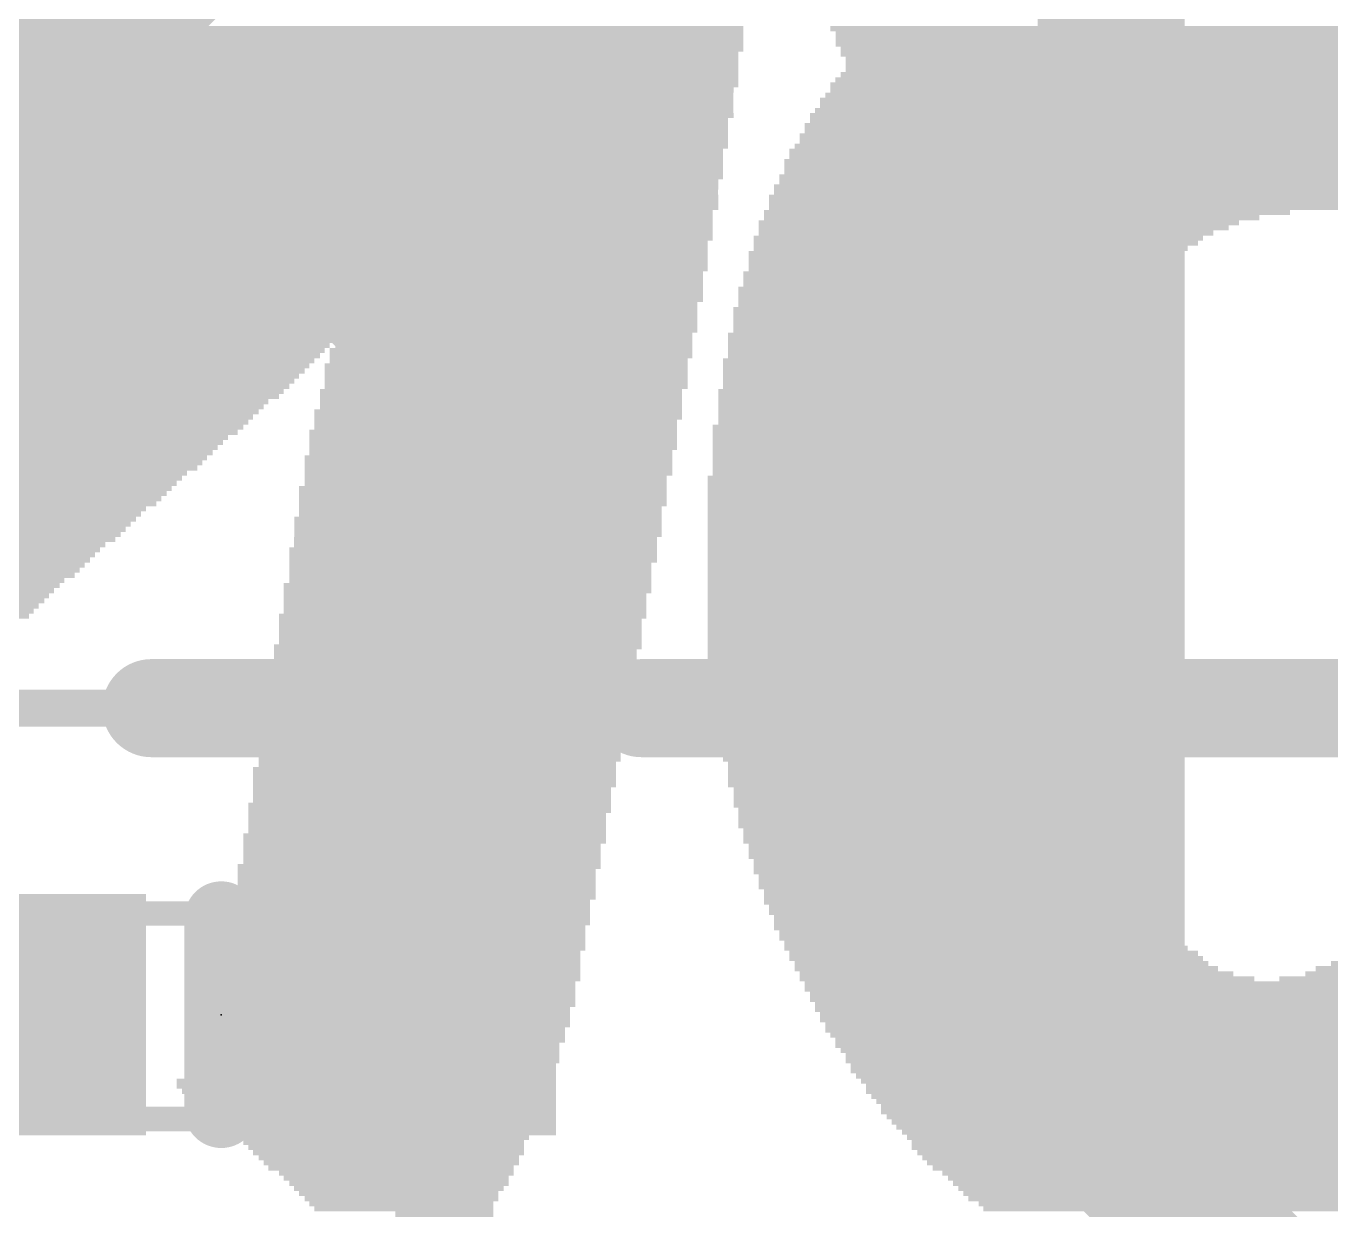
# Model space of a CAD drawing. Extents: x 0 to 53.3, y -0.3 to 28.3.
# Drawn here: x 32.74 to 38.15, y 11.13 to 16.03 of the extents above; entities that cross this region are included whole.
import ezdxf

# ---------------------------------------------------------------- set-up
doc = ezdxf.new("R2010")
doc.units = 0
for name, color, linetype in [('1', 12, 'CONTINUOUS'), ('16', 5, 'CONTINUOUS'), ('200', 132, 'CONTINUOUS'), ('201', 6, 'CONTINUOUS'), ('21', 40, 'CONTINUOUS'), ('23', 4, 'CONTINUOUS'), ('51', 253, 'CONTINUOUS')]:
    doc.layers.add(name, color=color, linetype=linetype)

# ---------------------------------------------------------------- blocks, each defined once
blk = doc.blocks.new('RECT')
blk.add_solid([(-0.5, -0.5), (0.5, -0.5), (-0.5, 0.5), (0.5, 0.5)])

msp = doc.modelspace()

# ---------------------------------------------------------------- linework, layer by layer
at = {"layer": '1'}
for points, const_width in [([(37.2429, 20.208), (37.2429, 11.4401)], 0.6096), ([(28.814, 20.208), (34.4034, 14.6186)], 0.4064), ([(34.4034, 14.6186), (34.4034, 11.938)], 0.4064), ([(34.478, 11.8466), (34.4034, 11.938)], 0.4064), ([(34.478, 10.2329), (34.478, 11.8466)], 0.4064), ([(37.2429, 11.4401), (38.809, 9.874)], 0.6096)]:
    msp.add_lwpolyline(points, dxfattribs=dict(at, const_width=const_width))
for points, const_width in [([(34.505, 14.6186, 1), (34.3018, 14.6186)], 0.2032), ([(34.3316, 14.5468, 1), (34.4752, 14.6904)], 0.2032), ([(34.4821, 12.0022, 1), (34.3247, 11.8738)], 0.2032), ([(34.3018, 11.938, 1), (34.505, 11.938)], 0.2032), ([(34.5796, 11.8466, 1), (34.3764, 11.8466)], 0.2032), ([(34.3993, 11.7824, 1), (34.5567, 11.9108)], 0.2032), ([(37.3507, 11.5479, 1), (37.1351, 11.3323)], 0.3048), ([(37.0905, 11.4401, 1), (37.3953, 11.4401)], 0.3048)]:
    msp.add_lwpolyline(points, format="xyb", dxfattribs=dict(at, const_width=const_width))
at = {"layer": '16', "const_width": 0.6096}
msp.add_lwpolyline([(37.2429, 20.208), (28.5835, 11.5486)], dxfattribs=at)
at = {"layer": '21'}
for points, const_width in [([(33.2636, 13.208), (34.2949, 13.208)], 0.4064), ([(35.2949, 13.208), (36.3262, 13.208)], 0.4064), ([(37.3262, 13.208), (38.3575, 13.208)], 0.4064), ([(33.5534, 11.538), (33.5534, 12.338)], 0.3048)]:
    msp.add_lwpolyline(points, dxfattribs=dict(at, const_width=const_width))
for points, const_width in [([(33.2636, 13.3096, 1), (33.2636, 13.1064)], 0.2032), ([(34.2949, 13.1064, 1), (34.2949, 13.3096)], 0.2032), ([(35.2949, 13.3096, 1), (35.2949, 13.1064)], 0.2032), ([(36.3262, 13.1064, 1), (36.3262, 13.3096)], 0.2032), ([(37.3262, 13.3096, 1), (37.3262, 13.1064)], 0.2032), ([(33.6296, 12.338, 1), (33.4772, 12.338)], 0.1524), ([(33.4772, 11.538, 1), (33.6296, 11.538)], 0.1524)]:
    msp.add_lwpolyline(points, format="xyb", dxfattribs=dict(at, const_width=const_width))
at = {"layer": '23'}
msp.add_point((33.5534, 11.938), dxfattribs=at)
at = {"layer": '51'}
for points, const_width in [([(3.1429, 13.208), (48.3429, 13.208)], 0.1524), ([(33.9094, 12.357), (33.1974, 12.357)], 0.1016), ([(33.9094, 11.506), (33.1974, 11.506)], 0.1016)]:
    msp.add_lwpolyline(points, dxfattribs=dict(at, const_width=const_width))
at = {"layer": '51', "const_width": 0.0508}
for points in [[(33.1974, 12.3824, 1), (33.1974, 12.3316)], [(33.9094, 12.3316, 1), (33.9094, 12.3824)], [(33.1974, 11.5314, 1), (33.1974, 11.4806)], [(33.9094, 11.4806, 1), (33.9094, 11.5314)]]:
    msp.add_lwpolyline(points, format="xyb", dxfattribs=at)

# ---------------------------------------------------------------- block references
at = {"layer": '1', "xscale": 1.075, "rotation": 180}
for p in [(32.7034, 11.938), (34.4034, 11.938)]:
    msp.add_blockref('RECT', p, dxfattribs=at)
at = {"layer": '200'}
for p, xscale, yscale in [((36.2052, 16.0232), 0.254, 0.0211), ((36.228, 16.002), 0.254, 0.0213), ((36.83, 16.002), 0.2337, 0.0213), ((36.8414, 16.0232), 0.2108, 0.0211), ((37.4967, 16.0232), 0.4242, 0.0211), ((37.4967, 16.002), 0.4242, 0.0213), ((36.228, 15.9808), 0.254, 0.0211), ((36.2382, 15.9597), 0.2743, 0.0211), ((36.7995, 15.9597), 0.254, 0.0211), ((36.8198, 15.9808), 0.254, 0.0211), ((37.498, 15.9808), 0.381, 0.0211), ((37.498, 15.9597), 0.381, 0.0211), ((36.2585, 15.9385), 0.2743, 0.0213), ((36.2903, 15.9173), 0.3378, 0.0211), ((36.5227, 15.8962), 0.762, 0.0211), ((36.7563, 15.9173), 0.2946, 0.0211), ((36.7881, 15.9385), 0.2769, 0.0213), ((37.4967, 15.9173), 0.3378, 0.0211), ((37.4967, 15.8962), 0.3378, 0.0211), ((37.5082, 15.9385), 0.3607, 0.0213), ((36.5125, 15.875), 0.7417, 0.0213), ((36.5239, 15.8538), 0.7188, 0.0211), ((37.4967, 15.8538), 0.2972, 0.0211), ((37.5069, 15.875), 0.3175, 0.0213), ((36.5239, 15.8327), 0.6782, 0.0211), ((36.5227, 15.8115), 0.635, 0.0213), ((36.5239, 15.7903), 0.5918, 0.0211), ((37.4967, 15.8327), 0.2972, 0.0211), ((37.498, 15.7903), 0.254, 0.0211), ((37.5082, 15.8115), 0.2743, 0.0213), ((36.5227, 15.7692), 0.5486, 0.0211), ((36.5227, 15.748), 0.508, 0.0213), ((37.498, 15.7692), 0.254, 0.0211), ((37.5082, 15.748), 0.2337, 0.0213), ((36.5239, 15.7268), 0.4242, 0.0211), ((36.5138, 15.7057), 0.3175, 0.0211), ((36.5138, 15.6845), 0.1905, 0.0213), ((37.5082, 15.7268), 0.2337, 0.0211), ((37.5285, 15.7057), 0.2337, 0.0211)]:
    msp.add_blockref('RECT', p, dxfattribs=dict(at, xscale=xscale, yscale=yscale))
at = {"layer": '201', "rotation": 180}
for p, xscale, yscale in [((34.5757, 16.002), 2.2835, 0.0213), ((34.5961, 16.0232), 2.2428, 0.0211), ((38.3426, 16.002), 4.1478, 0.0213), ((38.3426, 16.0232), 4.1072, 0.0211), ((34.5542, 15.9597), 2.3266, 0.0211), ((34.5643, 15.9808), 2.3063, 0.0211), ((38.3527, 15.9597), 4.2545, 0.0211), ((38.3438, 15.9808), 4.191, 0.0211), ((34.5123, 15.8962), 2.3698, 0.0211), ((34.5224, 15.9173), 2.3495, 0.0211), ((34.5427, 15.9385), 2.3495, 0.0213), ((38.3527, 15.8962), 4.3815, 0.0211), ((38.354, 15.9173), 4.3383, 0.0211), ((38.354, 15.9385), 4.2977, 0.0213), ((34.4907, 15.8538), 2.413, 0.0211), ((34.5008, 15.875), 2.3927, 0.0213), ((38.3642, 15.8538), 4.445, 0.0211), ((38.3642, 15.875), 4.4044, 0.0213), ((34.4488, 15.7903), 2.4968, 0.0211), ((34.4589, 15.8115), 2.4765, 0.0213), ((34.4691, 15.8327), 2.4562, 0.0211), ((38.3642, 15.7903), 4.572, 0.0211), ((38.3642, 15.8115), 4.5314, 0.0213), ((38.3642, 15.8327), 4.4856, 0.0211), ((34.417, 15.748), 2.5197, 0.0213), ((34.4272, 15.7692), 2.4994, 0.0211), ((38.3756, 15.748), 4.6355, 0.0213), ((38.3743, 15.7692), 4.5923, 0.0211), ((34.3751, 15.6845), 2.6035, 0.0213), ((34.3954, 15.7057), 2.5629, 0.0211), ((34.4068, 15.7268), 2.54, 0.0211), ((38.3858, 15.6845), 4.7422, 0.0213), ((38.3743, 15.7268), 4.6787, 0.0211), ((38.3845, 15.7057), 4.699, 0.0211), ((34.3421, 15.6422), 2.6238, 0.0211), ((34.3637, 15.6633), 2.6264, 0.0211), ((38.3756, 15.6633), 4.7625, 0.0211), ((38.3858, 15.6422), 4.7828, 0.0211), ((34.3103, 15.5787), 2.6873, 0.0211), ((34.3205, 15.5998), 2.667, 0.0211), ((34.3319, 15.621), 2.6441, 0.0213), ((38.3858, 15.5787), 4.8692, 0.0211), ((38.3959, 15.5998), 4.8489, 0.0211), ((38.3845, 15.621), 4.826, 0.0213), ((34.2583, 15.5152), 2.7508, 0.0211), ((34.2786, 15.5363), 2.7508, 0.0211), ((34.3002, 15.5575), 2.7076, 0.0213), ((38.3845, 15.5152), 4.953, 0.0211), ((38.3858, 15.5363), 4.9098, 0.0211), ((38.3959, 15.5575), 4.8895, 0.0213), ((34.2367, 15.4728), 2.794, 0.0211), ((34.2468, 15.494), 2.7737, 0.0213), ((38.3858, 15.4728), 4.9962, 0.0211), ((38.3959, 15.494), 4.9759, 0.0213), ((34.2049, 15.4093), 2.8575, 0.0211), ((34.2151, 15.4305), 2.8372, 0.0213), ((34.2265, 15.4517), 2.8143, 0.0211), ((38.3959, 15.4093), 5.0571, 0.0211), ((38.3959, 15.4517), 5.0165, 0.0211), ((38.3959, 15.4305), 5.0165, 0.0213), ((34.163, 15.367), 2.9007, 0.0213), ((34.1846, 15.3882), 2.8575, 0.0211), ((38.3959, 15.367), 5.1029, 0.0213), ((38.3959, 15.3882), 5.0571, 0.0211), ((34.1313, 15.3035), 2.9642, 0.0213), ((34.1414, 15.3247), 2.9439, 0.0211), ((34.1528, 15.3458), 2.921, 0.0211), ((38.3959, 15.3035), 5.1435, 0.0213), ((38.3858, 15.3247), 5.1232, 0.0211), ((38.3959, 15.3458), 5.1029, 0.0211), ((34.0982, 15.2612), 2.9845, 0.0211), ((34.1211, 15.2823), 2.9845, 0.0211), ((36.8935, 15.2612), 2.1793, 0.0211), ((38.3959, 15.2823), 5.1435, 0.0211), ((33.3261, 15.1977), 4.5288, 0.0211), ((34.0665, 15.2188), 3.048, 0.0211), ((34.0881, 15.24), 3.0048, 0.0213), ((36.7767, 15.2188), 1.9914, 0.0211), ((36.7551, 15.1977), 1.9482, 0.0211), ((36.83, 15.24), 2.0523, 0.0213), ((33.3261, 15.1765), 4.5288, 0.0213), ((33.3261, 15.1553), 4.5288, 0.0211), ((36.6916, 15.1553), 1.8618, 0.0211), ((36.7233, 15.1765), 1.8847, 0.0213), ((33.3058, 15.1342), 4.5288, 0.0211), ((33.3058, 15.113), 4.5288, 0.0213), ((33.3058, 15.0918), 4.5288, 0.0211), ((36.6395, 15.0918), 1.7983, 0.0211), ((36.6814, 15.1342), 1.8415, 0.0211), ((36.6598, 15.113), 1.7983, 0.0213), ((33.3058, 15.0707), 4.5288, 0.0211), ((33.3058, 15.0495), 4.5288, 0.0213), ((33.3058, 15.0283), 4.5288, 0.0211), ((36.6293, 15.0707), 1.778, 0.0211), ((36.6179, 15.0495), 1.7551, 0.0213), ((36.6078, 15.0283), 1.7348, 0.0211), ((33.2956, 15.0072), 4.5085, 0.0211), ((33.2956, 14.986), 4.5085, 0.0213), ((36.5747, 14.986), 1.7145, 0.0213), ((36.5862, 15.0072), 1.7374, 0.0211), ((33.2842, 14.9437), 4.5314, 0.0211), ((33.2842, 14.9225), 4.5314, 0.0213), ((33.2956, 14.9648), 4.5085, 0.0211), ((36.5544, 14.9437), 1.7145, 0.0211), ((36.5443, 14.9225), 1.6942, 0.0213), ((36.5646, 14.9648), 1.6942, 0.0211), ((33.2842, 14.9013), 4.5314, 0.0211), ((33.2727, 14.8802), 4.5085, 0.0211), ((36.5328, 14.9013), 1.6713, 0.0211), ((36.5328, 14.8802), 1.6713, 0.0211), ((33.2727, 14.859), 4.5085, 0.0213), ((33.2727, 14.8378), 4.5085, 0.0211), ((33.2727, 14.8167), 4.5085, 0.0211), ((36.5023, 14.8167), 1.651, 0.0211), ((36.5125, 14.859), 1.6713, 0.0213), ((36.5125, 14.8378), 1.6713, 0.0211), ((33.2727, 14.7955), 4.5085, 0.0213), ((33.2727, 14.7743), 4.5085, 0.0211), ((36.5023, 14.7955), 1.651, 0.0213), ((36.4909, 14.7743), 1.6281, 0.0211), ((33.2524, 14.7532), 4.5085, 0.0211), ((33.2524, 14.732), 4.5085, 0.0213), ((32.5006, 14.7108), 3.0048, 0.0211), ((34.7662, 14.7108), 1.4808, 0.0211), ((36.4693, 14.732), 1.6307, 0.0213), ((36.4693, 14.7108), 1.6307, 0.0211), ((36.4795, 14.7532), 1.651, 0.0211), ((32.4802, 14.6685), 2.9642, 0.0213), ((32.4904, 14.6897), 2.9845, 0.0211), ((34.7548, 14.6897), 1.5037, 0.0211), ((34.7548, 14.6685), 1.5037, 0.0213), ((36.4693, 14.6897), 1.6307, 0.0211), ((36.4592, 14.6685), 1.6104, 0.0213), ((32.4688, 14.6473), 2.9413, 0.0211), ((32.4587, 14.6262), 2.921, 0.0211), ((32.4485, 14.605), 2.9007, 0.0213), ((34.7345, 14.6262), 1.5037, 0.0211), ((34.7345, 14.605), 1.5037, 0.0213), ((34.7447, 14.6473), 1.4834, 0.0211), ((36.449, 14.6473), 1.6307, 0.0211), ((36.449, 14.6262), 1.6307, 0.0211), ((36.4376, 14.605), 1.6078, 0.0213), ((32.4066, 14.5415), 2.8575, 0.0213), ((32.4168, 14.5627), 2.8778, 0.0211), ((32.4371, 14.5838), 2.8778, 0.0211), ((34.7345, 14.5838), 1.5037, 0.0211), ((34.7345, 14.5627), 1.5037, 0.0211), ((34.7345, 14.5415), 1.5037, 0.0213), ((36.4274, 14.5415), 1.5875, 0.0213), ((36.4376, 14.5838), 1.6078, 0.0211), ((36.4376, 14.5627), 1.6078, 0.0211), ((32.385, 14.4992), 2.8143, 0.0211), ((32.3952, 14.5203), 2.8346, 0.0211), ((34.7129, 14.5203), 1.5011, 0.0211), ((34.7129, 14.4992), 1.5011, 0.0211), ((36.4173, 14.5203), 1.6078, 0.0211), ((36.4173, 14.4992), 1.6078, 0.0211), ((32.3634, 14.478), 2.7711, 0.0213), ((32.3533, 14.4568), 2.7508, 0.0211), ((32.3431, 14.4357), 2.7305, 0.0211), ((34.7015, 14.4357), 1.524, 0.0211), ((34.7129, 14.478), 1.5011, 0.0213), ((34.7129, 14.4568), 1.5011, 0.0211), ((36.4071, 14.4357), 1.5875, 0.0211), ((36.4173, 14.478), 1.6078, 0.0213), ((36.4173, 14.4568), 1.6078, 0.0211), ((32.3317, 14.4145), 2.7076, 0.0213), ((32.3215, 14.3933), 2.6873, 0.0211), ((34.7015, 14.4145), 1.524, 0.0213), ((34.6913, 14.3933), 1.5037, 0.0211), ((36.4071, 14.4145), 1.5875, 0.0213), ((36.4071, 14.3933), 1.5875, 0.0211), ((32.2999, 14.3722), 2.6899, 0.0211), ((32.2885, 14.351), 2.667, 0.0213), ((32.2682, 14.3298), 2.6264, 0.0211), ((34.6812, 14.351), 1.524, 0.0213), ((34.6812, 14.3298), 1.524, 0.0211), ((34.6913, 14.3722), 1.5037, 0.0211), ((36.3842, 14.3298), 1.5875, 0.0211), ((36.3957, 14.3722), 1.6104, 0.0211), ((36.3957, 14.351), 1.6104, 0.0213), ((32.258, 14.3087), 2.606, 0.0211), ((32.2466, 14.2875), 2.5832, 0.0213), ((34.6812, 14.3087), 1.524, 0.0211), ((34.6812, 14.2875), 1.524, 0.0213), ((36.3842, 14.3087), 1.5875, 0.0211), ((36.3842, 14.2875), 1.5875, 0.0213), ((32.2148, 14.224), 2.5197, 0.0213), ((32.2364, 14.2663), 2.5629, 0.0211), ((32.225, 14.2452), 2.54, 0.0211), ((34.6608, 14.2452), 1.524, 0.0211), ((34.6608, 14.224), 1.524, 0.0213), ((34.671, 14.2663), 1.5037, 0.0211), ((36.3842, 14.2663), 1.5875, 0.0211), ((36.3842, 14.2452), 1.5875, 0.0211), ((36.3842, 14.224), 1.5875, 0.0213), ((32.1729, 14.1817), 2.4765, 0.0211), ((32.2047, 14.2028), 2.4994, 0.0211), ((34.6608, 14.2028), 1.524, 0.0211), ((34.6608, 14.1817), 1.524, 0.0211), ((36.3741, 14.2028), 1.5672, 0.0211), ((36.3741, 14.1817), 1.5672, 0.0211), ((32.1513, 14.1393), 2.4333, 0.0211), ((32.1628, 14.1605), 2.4562, 0.0213), ((32.1412, 14.1182), 2.413, 0.0211), ((34.638, 14.1182), 1.524, 0.0211), ((34.6494, 14.1605), 1.5011, 0.0213), ((34.6494, 14.1393), 1.5011, 0.0211), ((36.3639, 14.1605), 1.5875, 0.0213), ((36.3639, 14.1393), 1.5875, 0.0211), ((36.3639, 14.1182), 1.5875, 0.0211), ((32.131, 14.097), 2.3927, 0.0213), ((32.1196, 14.0758), 2.3698, 0.0211), ((32.1094, 14.0547), 2.3495, 0.0211), ((34.638, 14.097), 1.524, 0.0213), ((34.638, 14.0758), 1.524, 0.0211), ((34.638, 14.0547), 1.524, 0.0211), ((36.3639, 14.097), 1.5875, 0.0213), ((36.3639, 14.0758), 1.5875, 0.0211), ((36.3639, 14.0547), 1.5875, 0.0211), ((32.0675, 14.0123), 2.3063, 0.0211), ((32.0878, 14.0335), 2.3063, 0.0213), ((34.6278, 14.0335), 1.5037, 0.0213), ((34.6278, 14.0123), 1.5037, 0.0211), ((36.3639, 14.0335), 1.5875, 0.0213), ((36.3538, 14.0123), 1.5672, 0.0211), ((32.0573, 13.9912), 2.286, 0.0211), ((32.0459, 13.97), 2.2631, 0.0213), ((32.0358, 13.9488), 2.2428, 0.0211), ((34.6177, 13.9912), 1.524, 0.0211), ((34.6177, 13.97), 1.524, 0.0213), ((34.6177, 13.9488), 1.524, 0.0211), ((36.3538, 13.9912), 1.5672, 0.0211), ((36.3538, 13.97), 1.5672, 0.0213), ((36.3538, 13.9488), 1.5672, 0.0211), ((32.0256, 13.9277), 2.2225, 0.0211), ((32.0142, 13.9065), 2.1996, 0.0213), ((34.6177, 13.9277), 1.524, 0.0211), ((34.6075, 13.9065), 1.5037, 0.0213), ((36.3538, 13.9277), 1.5672, 0.0211), ((36.3538, 13.9065), 1.5672, 0.0213), ((31.9938, 13.8853), 2.159, 0.0211), ((31.9824, 13.8642), 2.1361, 0.0211), ((31.9723, 13.843), 2.1158, 0.0213), ((34.5973, 13.8642), 1.524, 0.0211), ((34.5973, 13.843), 1.524, 0.0213), ((34.6075, 13.8853), 1.5037, 0.0211), ((36.3538, 13.8853), 1.5672, 0.0211), ((36.3538, 13.8642), 1.5672, 0.0211), ((36.3538, 13.843), 1.5672, 0.0213), ((31.9392, 13.8007), 2.0955, 0.0211), ((31.9507, 13.8218), 2.1184, 0.0211), ((34.5973, 13.8218), 1.524, 0.0211), ((34.5859, 13.8007), 1.5011, 0.0211), ((36.3538, 13.8218), 1.5672, 0.0211), ((36.3538, 13.8007), 1.5672, 0.0211), ((31.9189, 13.7583), 2.0549, 0.0211), ((31.9291, 13.7795), 2.0752, 0.0213), ((31.8973, 13.7372), 2.0117, 0.0211), ((34.5859, 13.7795), 1.5011, 0.0213), ((34.5859, 13.7583), 1.5011, 0.0211), ((34.5859, 13.7372), 1.5011, 0.0211), ((36.3538, 13.7795), 1.5672, 0.0213), ((36.3538, 13.7583), 1.5672, 0.0211), ((36.3538, 13.7372), 1.5672, 0.0211), ((31.8757, 13.6948), 1.9685, 0.0211), ((31.8872, 13.716), 1.9914, 0.0213), ((34.5745, 13.716), 1.524, 0.0213), ((34.5745, 13.6948), 1.524, 0.0211), ((36.3538, 13.716), 1.5672, 0.0213), ((36.3538, 13.6948), 1.5672, 0.0211), ((31.8453, 13.6525), 1.9482, 0.0213), ((31.8338, 13.6313), 1.9253, 0.0211), ((31.8656, 13.6737), 1.9482, 0.0211), ((34.5643, 13.6737), 1.5037, 0.0211), ((34.5643, 13.6525), 1.5037, 0.0213), ((34.5643, 13.6313), 1.5037, 0.0211), ((36.3538, 13.6737), 1.5672, 0.0211), ((36.3538, 13.6525), 1.5672, 0.0213), ((36.3538, 13.6313), 1.5672, 0.0211), ((31.8237, 13.6102), 1.905, 0.0211), ((31.8135, 13.589), 1.8847, 0.0213), ((34.544, 13.5678), 1.5037, 0.0211), ((34.5542, 13.589), 1.524, 0.0213), ((34.5643, 13.6102), 1.5037, 0.0211), ((36.3538, 13.6102), 1.5672, 0.0211), ((36.3538, 13.589), 1.5672, 0.0213), ((36.3538, 13.5678), 1.5672, 0.0211), ((34.544, 13.5467), 1.5037, 0.0211), ((34.544, 13.5255), 1.5037, 0.0213), ((36.3538, 13.5467), 1.5672, 0.0211), ((36.3538, 13.5255), 1.5672, 0.0213), ((34.5338, 13.462), 1.524, 0.0213), ((34.544, 13.5043), 1.5037, 0.0211), ((34.544, 13.4832), 1.5037, 0.0211), ((36.3538, 13.5043), 1.5672, 0.0211), ((36.3538, 13.4832), 1.5672, 0.0211), ((36.3538, 13.462), 1.5672, 0.0213), ((34.5237, 13.4408), 1.5037, 0.0211), ((34.5237, 13.4197), 1.5037, 0.0211), ((36.3538, 13.4408), 1.5672, 0.0211), ((36.3538, 13.4197), 1.5672, 0.0211), ((34.5237, 13.3985), 1.5037, 0.0213), ((34.5237, 13.3773), 1.5037, 0.0211), ((34.5237, 13.3562), 1.5037, 0.0211), ((36.3639, 13.3985), 1.5469, 0.0213), ((36.3639, 13.3773), 1.5469, 0.0211), ((36.3639, 13.3562), 1.5469, 0.0211), ((34.5008, 13.335), 1.5037, 0.0213), ((34.5008, 13.3138), 1.5037, 0.0211), ((36.3741, 13.335), 1.5672, 0.0213), ((36.3741, 13.3138), 1.5672, 0.0211), ((34.5008, 13.2927), 1.5037, 0.0211), ((34.5008, 13.2715), 1.5037, 0.0213), ((34.5008, 13.2503), 1.5037, 0.0211), ((36.3741, 13.2927), 1.5672, 0.0211), ((36.3741, 13.2715), 1.5672, 0.0213), ((36.3741, 13.2503), 1.5672, 0.0211), ((34.4805, 13.208), 1.5037, 0.0213), ((34.5008, 13.2292), 1.5037, 0.0211), ((36.3741, 13.2292), 1.5672, 0.0211), ((36.3855, 13.208), 1.5443, 0.0213), ((34.4805, 13.1868), 1.5037, 0.0211), ((34.4805, 13.1657), 1.5037, 0.0211), ((34.4805, 13.1445), 1.5037, 0.0213), ((36.3957, 13.1868), 1.5646, 0.0211), ((36.3957, 13.1657), 1.5646, 0.0211), ((36.3957, 13.1445), 1.5646, 0.0213), ((34.4589, 13.081), 1.5011, 0.0213), ((34.4805, 13.1233), 1.5037, 0.0211), ((34.4691, 13.1022), 1.4808, 0.0211), ((36.3957, 13.1233), 1.5646, 0.0211), ((36.3957, 13.1022), 1.5646, 0.0211), ((36.4058, 13.081), 1.5443, 0.0213), ((34.4589, 13.0598), 1.5011, 0.0211), ((34.4589, 13.0387), 1.5011, 0.0211), ((36.4173, 13.0598), 1.5672, 0.0211), ((36.4173, 13.0387), 1.5672, 0.0211), ((34.4589, 13.0175), 1.5011, 0.0213), ((34.4589, 12.9963), 1.5011, 0.0211), ((34.4488, 12.9752), 1.4808, 0.0211), ((36.4173, 13.0175), 1.5672, 0.0213), ((36.4173, 12.9963), 1.5672, 0.0211), ((36.4274, 12.9752), 1.5469, 0.0211), ((34.4373, 12.954), 1.5037, 0.0213), ((34.4373, 12.9328), 1.5037, 0.0211), ((36.4376, 12.954), 1.5672, 0.0213), ((36.4376, 12.9328), 1.5672, 0.0211), ((34.4373, 12.9117), 1.5037, 0.0211), ((34.4373, 12.8905), 1.5037, 0.0213), ((34.4272, 12.8693), 1.4834, 0.0211), ((36.4376, 12.9117), 1.5672, 0.0211), ((36.4376, 12.8905), 1.5672, 0.0213), ((36.4592, 12.8693), 1.5646, 0.0211), ((34.4272, 12.8482), 1.4834, 0.0211), ((34.4272, 12.827), 1.4834, 0.0213), ((36.4592, 12.8482), 1.5646, 0.0211), ((36.4592, 12.827), 1.5646, 0.0213), ((34.4068, 12.7635), 1.4834, 0.0213), ((34.417, 12.8058), 1.5037, 0.0211), ((34.417, 12.7847), 1.5037, 0.0211), ((36.4592, 12.8058), 1.5646, 0.0211), ((36.4808, 12.7847), 1.5672, 0.0211), ((36.4808, 12.7635), 1.5672, 0.0213), ((34.4068, 12.7423), 1.4834, 0.0211), ((34.4068, 12.7212), 1.4834, 0.0211), ((36.4808, 12.7423), 1.5672, 0.0211), ((36.4909, 12.7212), 1.5875, 0.0211), ((34.3967, 12.6788), 1.5037, 0.0211), ((34.3967, 12.6577), 1.5037, 0.0211), ((34.4068, 12.7), 1.4834, 0.0213), ((36.5112, 12.6577), 1.5875, 0.0211), ((36.5011, 12.7), 1.5672, 0.0213), ((36.5011, 12.6788), 1.5672, 0.0211), ((34.3852, 12.6365), 1.4808, 0.0213), ((34.3852, 12.6153), 1.4808, 0.0211), ((34.3852, 12.5942), 1.4808, 0.0211), ((36.5341, 12.6153), 1.5875, 0.0211), ((36.5341, 12.5942), 1.5875, 0.0211), ((36.5227, 12.6365), 1.5646, 0.0213), ((34.3738, 12.5518), 1.5037, 0.0211), ((34.3852, 12.573), 1.4808, 0.0213), ((36.5544, 12.5518), 1.5875, 0.0211), ((36.5443, 12.573), 1.5672, 0.0213), ((34.3637, 12.5307), 1.4834, 0.0211), ((34.3637, 12.5095), 1.4834, 0.0213), ((34.3637, 12.4883), 1.4834, 0.0211), ((36.5544, 12.5307), 1.5875, 0.0211), ((36.5747, 12.5095), 1.5875, 0.0213), ((36.5747, 12.4883), 1.5875, 0.0211), ((34.3637, 12.4672), 1.4834, 0.0211), ((34.3637, 12.446), 1.4834, 0.0213), ((36.5862, 12.4672), 1.6104, 0.0211), ((36.5976, 12.446), 1.5875, 0.0213), ((34.3535, 12.4248), 1.5037, 0.0211), ((34.3421, 12.4037), 1.4808, 0.0211), ((34.3421, 12.3825), 1.4808, 0.0213), ((36.6078, 12.4248), 1.6078, 0.0211), ((36.6078, 12.4037), 1.6078, 0.0211), ((36.6281, 12.3825), 1.6078, 0.0213), ((34.3421, 12.3613), 1.4808, 0.0211), ((34.3421, 12.3402), 1.4808, 0.0211), ((36.6395, 12.3613), 1.6307, 0.0211), ((36.6497, 12.3402), 1.6104, 0.0211), ((34.3218, 12.2978), 1.4808, 0.0211), ((34.3218, 12.2767), 1.4808, 0.0211), ((34.3421, 12.319), 1.4808, 0.0213), ((36.6598, 12.319), 1.6307, 0.0213), ((36.67, 12.2978), 1.651, 0.0211), ((36.6814, 12.2767), 1.6281, 0.0211), ((34.3218, 12.2555), 1.4808, 0.0213), ((34.3218, 12.2343), 1.4808, 0.0211), ((36.6928, 12.2555), 1.651, 0.0213), ((36.7132, 12.2343), 1.651, 0.0211), ((34.3014, 12.1708), 1.4808, 0.0211), ((34.3218, 12.2132), 1.4808, 0.0211), ((34.3116, 12.192), 1.4605, 0.0213), ((36.7233, 12.2132), 1.6713, 0.0211), ((36.7652, 12.1708), 1.7145, 0.0211), ((36.7551, 12.192), 1.6942, 0.0213), ((34.3014, 12.1497), 1.4808, 0.0211), ((34.3014, 12.1285), 1.4808, 0.0213), ((34.3014, 12.1073), 1.4808, 0.0211), ((36.7881, 12.1497), 1.7145, 0.0211), ((36.8084, 12.1285), 1.7551, 0.0213), ((36.8503, 12.1073), 1.7983, 0.0211), ((39.1046, 12.1073), 2.1158, 0.0211), ((39.1376, 12.1285), 2.0955, 0.0213), ((39.1795, 12.1497), 2.0523, 0.0211), ((34.3014, 12.0862), 1.4808, 0.0211), ((34.2913, 12.065), 1.4605, 0.0213), ((36.8935, 12.0862), 1.8847, 0.0211), ((38.0568, 12.065), 4.1707, 0.0213), ((39.0512, 12.0862), 2.2225, 0.0211), ((34.2798, 12.0438), 1.4834, 0.0211), ((34.2798, 12.0227), 1.4834, 0.0211), ((34.2798, 12.0015), 1.4834, 0.0213), ((38.0467, 12.0438), 4.1504, 0.0211), ((38.0467, 12.0227), 4.1046, 0.0211), ((38.0467, 12.0015), 4.1046, 0.0213), ((34.2798, 11.9803), 1.4834, 0.0211), ((34.2684, 11.9592), 1.4605, 0.0211), ((38.0365, 11.9592), 4.0437, 0.0211), ((38.0467, 11.9803), 4.064, 0.0211), ((34.2583, 11.9168), 1.4808, 0.0211), ((34.2583, 11.8957), 1.4808, 0.0211), ((34.2684, 11.938), 1.4605, 0.0213), ((38.0352, 11.938), 4.0005, 0.0213), ((38.0251, 11.9168), 3.9802, 0.0211), ((38.0365, 11.8957), 3.9573, 0.0211), ((34.2481, 11.8745), 1.4605, 0.0213), ((34.2481, 11.8533), 1.4605, 0.0211), ((38.0263, 11.8745), 3.937, 0.0213), ((38.0251, 11.8533), 3.8938, 0.0211), ((34.2367, 11.8322), 1.4834, 0.0211), ((34.2252, 11.811), 1.4605, 0.0213), ((34.2252, 11.7898), 1.4605, 0.0211), ((38.0149, 11.811), 3.8329, 0.0213), ((38.0251, 11.8322), 3.8532, 0.0211), ((38.0149, 11.7898), 3.7871, 0.0211), ((34.2049, 11.7475), 1.5011, 0.0213), ((34.2151, 11.7687), 1.4808, 0.0211), ((38.0149, 11.7687), 3.7465, 0.0211), ((38.0149, 11.7475), 3.7465, 0.0213), ((34.1732, 11.684), 1.524, 0.0213), ((34.1846, 11.7263), 1.5011, 0.0211), ((34.1846, 11.7052), 1.5011, 0.0211), ((38.0149, 11.7263), 3.7059, 0.0211), ((38.0035, 11.7052), 3.683, 0.0211), ((38.0048, 11.684), 3.6398, 0.0213), ((34.1414, 11.6628), 1.5469, 0.0211), ((34.1414, 11.6417), 1.5469, 0.0211), ((34.1528, 11.6205), 1.524, 0.0213), ((38.0048, 11.6628), 3.5992, 0.0211), ((37.9933, 11.6205), 3.5357, 0.0213), ((38.0035, 11.6417), 3.556, 0.0211), ((34.1516, 11.5993), 1.4808, 0.0211), ((34.1732, 11.5782), 1.4376, 0.0211), ((37.9946, 11.5993), 3.4925, 0.0211), ((37.9933, 11.5782), 3.4493, 0.0211), ((34.1732, 11.557), 1.397, 0.0213), ((34.1833, 11.5358), 1.3767, 0.0211), ((34.1947, 11.5147), 1.3538, 0.0211), ((37.9933, 11.557), 3.4087, 0.0213), ((37.9832, 11.5358), 3.3884, 0.0211), ((37.9832, 11.5147), 3.3426, 0.0211), ((34.1947, 11.4935), 1.3132, 0.0213), ((34.2062, 11.4723), 1.2903, 0.0211), ((37.9832, 11.4935), 3.302, 0.0213), ((37.9832, 11.4723), 3.2614, 0.0211), ((34.2049, 11.4512), 1.2471, 0.0211), ((34.2252, 11.43), 1.2065, 0.0213), ((34.2265, 11.4088), 1.1633, 0.0211), ((37.973, 11.4512), 3.1953, 0.0211), ((37.973, 11.43), 3.1547, 0.0213), ((37.9717, 11.4088), 3.1115, 0.0211), ((34.2367, 11.3877), 1.143, 0.0211), ((34.2468, 11.3665), 1.1227, 0.0213), ((37.9616, 11.3877), 3.0912, 0.0211), ((37.9628, 11.3665), 3.048, 0.0213), ((34.2481, 11.3453), 1.0795, 0.0211), ((34.2583, 11.3242), 1.0592, 0.0211), ((34.257, 11.303), 1.016, 0.0213), ((37.9616, 11.3453), 3.0048, 0.0211), ((37.9514, 11.3242), 2.9439, 0.0211), ((37.9514, 11.303), 2.8981, 0.0213), ((34.2786, 11.2818), 0.9728, 0.0211), ((34.2786, 11.2607), 0.9322, 0.0211), ((37.9616, 11.2818), 2.8372, 0.0211), ((37.9628, 11.2607), 2.794, 0.0211), ((34.29, 11.2395), 0.9093, 0.0213), ((34.29, 11.2183), 0.8687, 0.0211), ((34.2887, 11.1972), 0.8255, 0.0211), ((37.9514, 11.2395), 2.7305, 0.0213), ((37.9527, 11.2183), 2.6873, 0.0211), ((37.9514, 11.1972), 2.6441, 0.0211), ((34.3002, 11.176), 0.8026, 0.0213), ((34.3002, 11.1548), 0.762, 0.0211), ((34.3103, 11.1337), 0.7417, 0.0211), ((37.9413, 11.176), 2.5832, 0.0213), ((37.9514, 11.1548), 2.5171, 0.0211), ((37.9413, 11.1337), 2.4562, 0.0211)]:
    msp.add_blockref('RECT', p, dxfattribs=dict(at, xscale=xscale, yscale=yscale))
at = {"layer": '51', "xscale": 0.5001, "yscale": 0.95, "rotation": 180}
for p in [(32.9732, 11.9329), (34.1416, 11.9329)]:
    msp.add_blockref('RECT', p, dxfattribs=at)

doc.saveas('drawing.dxf')
